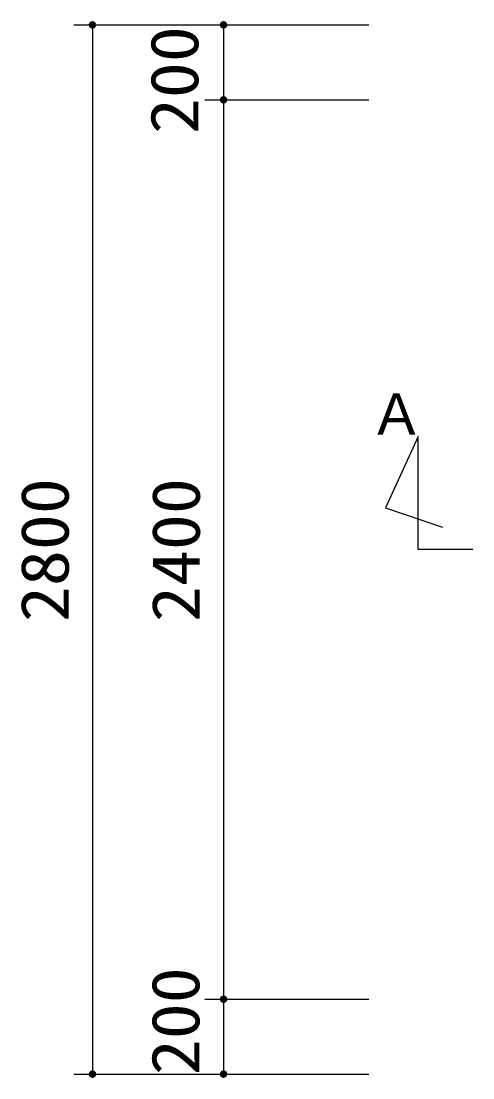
# Model space of a CAD drawing. Units: millimetres, scale not verified. Extents: x -14850 to 14850, y -10500 to 10500.
# Drawn here: x -11838 to -10632, y 5092 to 7912 of the extents above; entities that cross this region are included whole.
import ezdxf
from ezdxf.enums import TextEntityAlignment as Align

# ---------------------------------------------------------------- set-up
doc = ezdxf.new("R2010")
doc.units = ezdxf.units.MM
doc.header["$LTSCALE"] = 50
doc.layers.add('0-1_機器', color=3, linetype='Continuous', lineweight=25)
doc.layers.add('0-6_製作', color=5, linetype='Continuous', lineweight=25)
doc.styles.add('ＭＳ ゴシック', font='')
doc.styles.get('ＭＳ ゴシック').set_extended_font_data('MS Gothic')

msp = doc.modelspace()

# ---------------------------------------------------------------- linework, layer by layer
at = {"layer": '0-1_機器'}
msp.add_lwpolyline([(-10631.52, 6502.26), (-10777.89, 6502.26), (-10777.89, 6803.76), (-10864.4, 6613.43), (-10713, 6561.52)], dxfattribs=at)
at = {"layer": '0-6_製作', "color": 2}
for p, q in [((-11697.18, 7902.26), (-10909.51, 7902.26)), ((-11647.18, 7902.26), (-11647.18, 5102.26)), ((-11297.18, 7902.26), (-11297.18, 7702.26)), ((-11347.18, 7702.26), (-10909.51, 7702.26)), ((-11297.18, 7702.26), (-11297.18, 5302.26)), ((-11347.18, 5302.26), (-10909.51, 5302.26)), ((-11297.18, 5302.26), (-11297.18, 5102.26)), ((-11697.18, 5102.26), (-10909.51, 5102.26))]:
    msp.add_line(p, q, dxfattribs=at)
at = {"layer": '0-6_製作'}
for points in [[(-11650.86, 7911.56), (-11657.18, 7902.26), (-11657.16, 7902.89)], [(-11650.86, 7911.56), (-11647.18, 7902.26), (-11657.18, 7902.26)], [(-11647.18, 7902.26), (-11657.1, 7901.01), (-11657.18, 7902.26)], [(-11650.86, 7911.56), (-11657.16, 7902.89), (-11652, 7911.02)], [(-11652, 7911.02), (-11657.16, 7902.89), (-11657.01, 7904.13)], [(-11647.18, 7902.26), (-11656.87, 7899.77), (-11657.1, 7901.01)], [(-11652, 7911.02), (-11657.01, 7904.13), (-11653.06, 7910.35)], [(-11653.06, 7910.35), (-11657.01, 7904.13), (-11656.69, 7905.35)], [(-11647.18, 7902.26), (-11656.48, 7898.58), (-11656.87, 7899.77)], [(-11653.06, 7910.35), (-11656.69, 7905.35), (-11654.03, 7909.55)], [(-11654.03, 7909.55), (-11656.69, 7905.35), (-11656.23, 7906.52)], [(-11647.18, 7902.26), (-11655.95, 7897.44), (-11656.48, 7898.58)], [(-11654.03, 7909.55), (-11656.23, 7906.52), (-11654.89, 7908.63)], [(-11654.89, 7908.63), (-11656.23, 7906.52), (-11655.63, 7907.62)], [(-11647.18, 7902.26), (-11655.27, 7896.38), (-11655.95, 7897.44)], [(-11647.18, 7902.26), (-11654.47, 7895.41), (-11655.27, 7896.38)], [(-11647.18, 7902.26), (-11653.56, 7894.55), (-11654.47, 7895.41)], [(-11647.18, 7902.26), (-11652.54, 7893.82), (-11653.56, 7894.55)], [(-11647.18, 7892.26), (-11652.54, 7893.82), (-11647.18, 7902.26)], [(-11649.67, 7911.95), (-11647.18, 7902.26), (-11650.86, 7911.56)], [(-11648.44, 7912.18), (-11647.18, 7902.26), (-11649.67, 7911.95)], [(-11647.18, 7912.26), (-11647.18, 7902.26), (-11648.44, 7912.18)], [(-11646.56, 7912.24), (-11647.18, 7902.26), (-11647.18, 7912.26)], [(-11645.31, 7912.08), (-11647.18, 7902.26), (-11646.56, 7912.24)], [(-11644.09, 7911.77), (-11647.18, 7902.26), (-11645.31, 7912.08)], [(-11642.93, 7911.31), (-11647.18, 7902.26), (-11644.09, 7911.77)], [(-11641.83, 7910.7), (-11647.18, 7902.26), (-11642.93, 7911.31)], [(-11640.81, 7909.96), (-11647.18, 7902.26), (-11641.83, 7910.7)], [(-11640.81, 7909.96), (-11637.18, 7902.26), (-11647.18, 7902.26)], [(-11637.18, 7902.26), (-11647.18, 7892.26), (-11647.18, 7902.26)], [(-11637.18, 7902.26), (-11645.93, 7892.34), (-11647.18, 7892.26)], [(-11637.18, 7902.26), (-11644.7, 7892.57), (-11645.93, 7892.34)], [(-11637.18, 7902.26), (-11643.5, 7892.96), (-11644.7, 7892.57)], [(-11637.18, 7902.26), (-11642.37, 7893.5), (-11643.5, 7892.96)], [(-11637.2, 7901.63), (-11642.37, 7893.5), (-11637.18, 7902.26)], [(-11637.36, 7900.39), (-11642.37, 7893.5), (-11637.2, 7901.63)], [(-11637.36, 7900.39), (-11641.31, 7894.17), (-11642.37, 7893.5)], [(-11637.67, 7899.17), (-11641.31, 7894.17), (-11637.36, 7900.39)], [(-11637.67, 7899.17), (-11640.34, 7894.97), (-11641.31, 7894.17)], [(-11639.89, 7909.1), (-11637.18, 7902.26), (-11640.81, 7909.96)], [(-11638.14, 7898), (-11640.34, 7894.97), (-11637.67, 7899.17)], [(-11638.14, 7898), (-11639.48, 7895.88), (-11640.34, 7894.97)], [(-11639.09, 7908.14), (-11637.18, 7902.26), (-11639.89, 7909.1)], [(-11638.74, 7896.9), (-11639.48, 7895.88), (-11638.14, 7898)], [(-11638.42, 7907.08), (-11637.18, 7902.26), (-11639.09, 7908.14)], [(-11637.89, 7905.94), (-11637.18, 7902.26), (-11638.42, 7907.08)], [(-11637.5, 7904.75), (-11637.18, 7902.26), (-11637.89, 7905.94)], [(-11637.26, 7903.51), (-11637.18, 7902.26), (-11637.5, 7904.75)], [(-11299.67, 7911.95), (-11307.18, 7902.26), (-11300.86, 7911.56)], [(-11299.67, 7911.95), (-11297.18, 7902.26), (-11307.18, 7902.26)], [(-11300.86, 7911.56), (-11307.18, 7902.26), (-11307.16, 7902.89)], [(-11297.18, 7902.26), (-11307.1, 7901.01), (-11307.18, 7902.26)], [(-11300.86, 7911.56), (-11307.16, 7902.89), (-11302, 7911.02)], [(-11302, 7911.02), (-11307.16, 7902.89), (-11307.01, 7904.13)], [(-11297.18, 7902.26), (-11306.87, 7899.77), (-11307.1, 7901.01)], [(-11302, 7911.02), (-11307.01, 7904.13), (-11303.06, 7910.35)], [(-11303.06, 7910.35), (-11307.01, 7904.13), (-11306.69, 7905.35)], [(-11297.18, 7902.26), (-11306.48, 7898.58), (-11306.87, 7899.77)], [(-11303.06, 7910.35), (-11306.69, 7905.35), (-11304.03, 7909.55)], [(-11304.03, 7909.55), (-11306.69, 7905.35), (-11306.23, 7906.52)], [(-11297.18, 7902.26), (-11305.95, 7897.44), (-11306.48, 7898.58)], [(-11304.03, 7909.55), (-11306.23, 7906.52), (-11304.89, 7908.63)], [(-11304.89, 7908.63), (-11306.23, 7906.52), (-11305.63, 7907.62)], [(-11297.18, 7902.26), (-11305.27, 7896.38), (-11305.95, 7897.44)], [(-11297.18, 7902.26), (-11304.47, 7895.41), (-11305.27, 7896.38)], [(-11297.18, 7902.26), (-11303.56, 7894.55), (-11304.47, 7895.41)], [(-11297.18, 7902.26), (-11302.54, 7893.82), (-11303.56, 7894.55)], [(-11297.18, 7892.26), (-11302.54, 7893.82), (-11297.18, 7902.26)], [(-11298.44, 7912.18), (-11297.18, 7902.26), (-11299.67, 7911.95)], [(-11297.18, 7912.26), (-11297.18, 7902.26), (-11298.44, 7912.18)], [(-11296.56, 7912.24), (-11297.18, 7902.26), (-11297.18, 7912.26)], [(-11295.31, 7912.08), (-11297.18, 7902.26), (-11296.56, 7912.24)], [(-11294.09, 7911.77), (-11297.18, 7902.26), (-11295.31, 7912.08)], [(-11292.93, 7911.31), (-11297.18, 7902.26), (-11294.09, 7911.77)], [(-11291.83, 7910.7), (-11297.18, 7902.26), (-11292.93, 7911.31)], [(-11290.81, 7909.96), (-11297.18, 7902.26), (-11291.83, 7910.7)], [(-11290.81, 7909.96), (-11287.18, 7902.26), (-11297.18, 7902.26)], [(-11287.18, 7902.26), (-11297.18, 7892.26), (-11297.18, 7902.26)], [(-11287.18, 7902.26), (-11295.93, 7892.34), (-11297.18, 7892.26)], [(-11287.18, 7902.26), (-11294.7, 7892.57), (-11295.93, 7892.34)], [(-11287.18, 7902.26), (-11293.5, 7892.96), (-11294.7, 7892.57)], [(-11287.2, 7901.63), (-11293.5, 7892.96), (-11287.18, 7902.26)], [(-11287.2, 7901.63), (-11292.37, 7893.5), (-11293.5, 7892.96)], [(-11287.36, 7900.39), (-11292.37, 7893.5), (-11287.2, 7901.63)], [(-11287.36, 7900.39), (-11291.31, 7894.17), (-11292.37, 7893.5)], [(-11287.67, 7899.17), (-11291.31, 7894.17), (-11287.36, 7900.39)], [(-11287.67, 7899.17), (-11290.34, 7894.97), (-11291.31, 7894.17)], [(-11289.89, 7909.1), (-11287.18, 7902.26), (-11290.81, 7909.96)], [(-11288.14, 7898), (-11290.34, 7894.97), (-11287.67, 7899.17)], [(-11288.14, 7898), (-11289.48, 7895.88), (-11290.34, 7894.97)], [(-11289.09, 7908.14), (-11287.18, 7902.26), (-11289.89, 7909.1)], [(-11288.74, 7896.9), (-11289.48, 7895.88), (-11288.14, 7898)], [(-11288.42, 7907.08), (-11287.18, 7902.26), (-11289.09, 7908.14)], [(-11287.89, 7905.94), (-11287.18, 7902.26), (-11288.42, 7907.08)], [(-11287.5, 7904.75), (-11287.18, 7902.26), (-11287.89, 7905.94)], [(-11287.26, 7903.51), (-11287.18, 7902.26), (-11287.5, 7904.75)], [(-11647.18, 7892.26), (-11651.44, 7893.21), (-11652.54, 7893.82)], [(-11647.18, 7892.26), (-11650.27, 7892.75), (-11651.44, 7893.21)], [(-11647.18, 7892.26), (-11649.06, 7892.44), (-11650.27, 7892.75)], [(-11647.18, 7892.26), (-11647.81, 7892.28), (-11649.06, 7892.44)], [(-11297.18, 7892.26), (-11301.44, 7893.21), (-11302.54, 7893.82)], [(-11297.18, 7892.26), (-11300.27, 7892.75), (-11301.44, 7893.21)], [(-11297.18, 7892.26), (-11299.06, 7892.44), (-11300.27, 7892.75)], [(-11297.18, 7892.26), (-11297.81, 7892.28), (-11299.06, 7892.44)], [(-11299.67, 7711.95), (-11307.18, 7702.26), (-11300.86, 7711.56)], [(-11299.67, 7711.95), (-11297.18, 7702.26), (-11307.18, 7702.26)], [(-11300.86, 7711.56), (-11307.18, 7702.26), (-11307.16, 7702.89)], [(-11297.18, 7702.26), (-11307.1, 7701.01), (-11307.18, 7702.26)], [(-11300.86, 7711.56), (-11307.16, 7702.89), (-11302, 7711.02)], [(-11302, 7711.02), (-11307.16, 7702.89), (-11307.01, 7704.13)], [(-11297.18, 7702.26), (-11306.87, 7699.77), (-11307.1, 7701.01)], [(-11302, 7711.02), (-11307.01, 7704.13), (-11303.06, 7710.35)], [(-11303.06, 7710.35), (-11307.01, 7704.13), (-11306.69, 7705.35)], [(-11297.18, 7702.26), (-11306.48, 7698.58), (-11306.87, 7699.77)], [(-11303.06, 7710.35), (-11306.69, 7705.35), (-11304.03, 7709.55)], [(-11304.03, 7709.55), (-11306.69, 7705.35), (-11306.23, 7706.52)], [(-11297.18, 7702.26), (-11305.95, 7697.44), (-11306.48, 7698.58)], [(-11304.03, 7709.55), (-11306.23, 7706.52), (-11304.89, 7708.63)], [(-11304.89, 7708.63), (-11306.23, 7706.52), (-11305.63, 7707.62)], [(-11297.18, 7702.26), (-11305.27, 7696.38), (-11305.95, 7697.44)], [(-11297.18, 7702.26), (-11304.47, 7695.42), (-11305.27, 7696.38)], [(-11297.18, 7702.26), (-11303.56, 7694.56), (-11304.47, 7695.42)], [(-11297.18, 7702.26), (-11302.54, 7693.82), (-11303.56, 7694.56)], [(-11297.18, 7692.26), (-11302.54, 7693.82), (-11297.18, 7702.26)], [(-11298.44, 7712.18), (-11297.18, 7702.26), (-11299.67, 7711.95)], [(-11297.18, 7712.26), (-11297.18, 7702.26), (-11298.44, 7712.18)], [(-11296.56, 7712.24), (-11297.18, 7702.26), (-11297.18, 7712.26)], [(-11295.31, 7712.08), (-11297.18, 7702.26), (-11296.56, 7712.24)], [(-11294.09, 7711.77), (-11297.18, 7702.26), (-11295.31, 7712.08)], [(-11292.93, 7711.31), (-11297.18, 7702.26), (-11294.09, 7711.77)], [(-11291.83, 7710.7), (-11297.18, 7702.26), (-11292.93, 7711.31)], [(-11290.81, 7709.97), (-11297.18, 7702.26), (-11291.83, 7710.7)], [(-11290.81, 7709.97), (-11287.18, 7702.26), (-11297.18, 7702.26)], [(-11287.18, 7702.26), (-11297.18, 7692.26), (-11297.18, 7702.26)], [(-11287.18, 7702.26), (-11295.93, 7692.34), (-11297.18, 7692.26)], [(-11287.18, 7702.26), (-11294.7, 7692.57), (-11295.93, 7692.34)], [(-11287.18, 7702.26), (-11293.5, 7692.96), (-11294.7, 7692.57)], [(-11287.2, 7701.63), (-11293.5, 7692.96), (-11287.18, 7702.26)], [(-11287.2, 7701.63), (-11292.37, 7693.5), (-11293.5, 7692.96)], [(-11287.36, 7700.39), (-11292.37, 7693.5), (-11287.2, 7701.63)], [(-11287.36, 7700.39), (-11291.31, 7694.17), (-11292.37, 7693.5)], [(-11287.67, 7699.17), (-11291.31, 7694.17), (-11287.36, 7700.39)], [(-11287.67, 7699.17), (-11290.34, 7694.97), (-11291.31, 7694.17)], [(-11289.89, 7709.11), (-11287.18, 7702.26), (-11290.81, 7709.97)], [(-11288.14, 7698), (-11290.34, 7694.97), (-11287.67, 7699.17)], [(-11289.09, 7708.14), (-11287.18, 7702.26), (-11289.89, 7709.11)], [(-11288.42, 7707.08), (-11287.18, 7702.26), (-11289.09, 7708.14)], [(-11287.89, 7705.94), (-11287.18, 7702.26), (-11288.42, 7707.08)], [(-11287.5, 7704.75), (-11287.18, 7702.26), (-11287.89, 7705.94)], [(-11287.26, 7703.51), (-11287.18, 7702.26), (-11287.5, 7704.75)], [(-11297.18, 7692.26), (-11301.44, 7693.21), (-11302.54, 7693.82)], [(-11297.18, 7692.26), (-11300.27, 7692.75), (-11301.44, 7693.21)], [(-11297.18, 7692.26), (-11299.06, 7692.44), (-11300.27, 7692.75)], [(-11297.18, 7692.26), (-11297.81, 7692.28), (-11299.06, 7692.44)], [(-11288.14, 7698), (-11289.48, 7695.89), (-11290.34, 7694.97)], [(-11288.74, 7696.9), (-11289.48, 7695.89), (-11288.14, 7698)], [(-11303.06, 5310.35), (-11307.18, 5302.26), (-11304.03, 5309.55)], [(-11303.06, 5310.35), (-11297.18, 5302.26), (-11307.18, 5302.26)], [(-11304.03, 5309.55), (-11307.18, 5302.26), (-11307.16, 5302.89)], [(-11297.18, 5302.26), (-11307.1, 5301.01), (-11307.18, 5302.26)], [(-11304.03, 5309.55), (-11307.16, 5302.89), (-11304.89, 5308.63)], [(-11304.89, 5308.63), (-11307.16, 5302.89), (-11307.01, 5304.13)], [(-11297.18, 5302.26), (-11306.87, 5299.77), (-11307.1, 5301.01)], [(-11304.89, 5308.63), (-11307.01, 5304.13), (-11305.63, 5307.62)], [(-11305.63, 5307.62), (-11307.01, 5304.13), (-11306.69, 5305.35)], [(-11297.18, 5302.26), (-11306.48, 5298.58), (-11306.87, 5299.77)], [(-11305.63, 5307.62), (-11306.69, 5305.35), (-11306.23, 5306.52)], [(-11297.18, 5302.26), (-11305.95, 5297.44), (-11306.48, 5298.58)], [(-11297.18, 5302.26), (-11305.27, 5296.38), (-11305.95, 5297.44)], [(-11297.18, 5302.26), (-11304.47, 5295.41), (-11305.27, 5296.38)], [(-11297.18, 5302.26), (-11303.56, 5294.55), (-11304.47, 5295.41)], [(-11297.18, 5302.26), (-11302.54, 5293.82), (-11303.56, 5294.55)], [(-11302, 5311.02), (-11297.18, 5302.26), (-11303.06, 5310.35)], [(-11297.18, 5302.26), (-11301.44, 5293.21), (-11302.54, 5293.82)], [(-11300.86, 5311.56), (-11297.18, 5302.26), (-11302, 5311.02)], [(-11297.18, 5302.26), (-11300.27, 5292.75), (-11301.44, 5293.21)], [(-11299.67, 5311.95), (-11297.18, 5302.26), (-11300.86, 5311.56)], [(-11297.18, 5292.26), (-11300.27, 5292.75), (-11297.18, 5302.26)], [(-11298.44, 5312.18), (-11297.18, 5302.26), (-11299.67, 5311.95)], [(-11297.18, 5312.26), (-11297.18, 5302.26), (-11298.44, 5312.18)], [(-11296.56, 5312.24), (-11297.18, 5302.26), (-11297.18, 5312.26)], [(-11295.31, 5312.08), (-11297.18, 5302.26), (-11296.56, 5312.24)], [(-11294.09, 5311.77), (-11297.18, 5302.26), (-11295.31, 5312.08)], [(-11292.93, 5311.31), (-11297.18, 5302.26), (-11294.09, 5311.77)], [(-11292.93, 5311.31), (-11287.18, 5302.26), (-11297.18, 5302.26)], [(-11287.18, 5302.26), (-11297.18, 5292.26), (-11297.18, 5302.26)], [(-11287.18, 5302.26), (-11295.93, 5292.34), (-11297.18, 5292.26)], [(-11287.18, 5302.26), (-11294.7, 5292.57), (-11295.93, 5292.34)], [(-11287.18, 5302.26), (-11293.5, 5292.96), (-11294.7, 5292.57)], [(-11287.18, 5302.26), (-11292.37, 5293.5), (-11293.5, 5292.96)], [(-11291.83, 5310.7), (-11287.18, 5302.26), (-11292.93, 5311.31)], [(-11287.18, 5302.26), (-11291.31, 5294.17), (-11292.37, 5293.5)], [(-11290.81, 5309.96), (-11287.18, 5302.26), (-11291.83, 5310.7)], [(-11287.18, 5302.26), (-11290.34, 5294.97), (-11291.31, 5294.17)], [(-11289.89, 5309.1), (-11287.18, 5302.26), (-11290.81, 5309.96)], [(-11287.2, 5301.63), (-11290.34, 5294.97), (-11287.18, 5302.26)], [(-11287.2, 5301.63), (-11289.48, 5295.88), (-11290.34, 5294.97)], [(-11289.09, 5308.14), (-11287.18, 5302.26), (-11289.89, 5309.1)], [(-11287.36, 5300.39), (-11289.48, 5295.88), (-11287.2, 5301.63)], [(-11288.42, 5307.08), (-11287.18, 5302.26), (-11289.09, 5308.14)], [(-11287.89, 5305.94), (-11287.18, 5302.26), (-11288.42, 5307.08)], [(-11287.5, 5304.75), (-11287.18, 5302.26), (-11287.89, 5305.94)], [(-11287.26, 5303.51), (-11287.18, 5302.26), (-11287.5, 5304.75)], [(-11297.18, 5292.26), (-11299.06, 5292.44), (-11300.27, 5292.75)], [(-11297.18, 5292.26), (-11297.81, 5292.28), (-11299.06, 5292.44)], [(-11287.36, 5300.39), (-11288.74, 5296.9), (-11289.48, 5295.88)], [(-11287.67, 5299.17), (-11288.74, 5296.9), (-11287.36, 5300.39)], [(-11287.67, 5299.17), (-11288.14, 5298), (-11288.74, 5296.9)], [(-11653.06, 5110.35), (-11657.18, 5102.26), (-11654.03, 5109.55)], [(-11653.06, 5110.35), (-11647.18, 5102.26), (-11657.18, 5102.26)], [(-11654.03, 5109.55), (-11657.18, 5102.26), (-11657.16, 5102.89)], [(-11654.03, 5109.55), (-11657.16, 5102.89), (-11654.89, 5108.63)], [(-11654.89, 5108.63), (-11657.16, 5102.89), (-11657.01, 5104.13)], [(-11654.89, 5108.63), (-11657.01, 5104.13), (-11655.63, 5107.62)], [(-11655.63, 5107.62), (-11657.01, 5104.13), (-11656.69, 5105.35)], [(-11655.63, 5107.62), (-11656.69, 5105.35), (-11656.23, 5106.52)], [(-11652, 5111.02), (-11647.18, 5102.26), (-11653.06, 5110.35)], [(-11650.86, 5111.56), (-11647.18, 5102.26), (-11652, 5111.02)], [(-11649.67, 5111.95), (-11647.18, 5102.26), (-11650.86, 5111.56)], [(-11648.44, 5112.18), (-11647.18, 5102.26), (-11649.67, 5111.95)], [(-11647.18, 5112.26), (-11647.18, 5102.26), (-11648.44, 5112.18)], [(-11646.56, 5112.24), (-11647.18, 5102.26), (-11647.18, 5112.26)], [(-11645.31, 5112.08), (-11647.18, 5102.26), (-11646.56, 5112.24)], [(-11644.09, 5111.77), (-11647.18, 5102.26), (-11645.31, 5112.08)], [(-11642.93, 5111.31), (-11647.18, 5102.26), (-11644.09, 5111.77)], [(-11642.93, 5111.31), (-11637.18, 5102.26), (-11647.18, 5102.26)], [(-11641.83, 5110.7), (-11637.18, 5102.26), (-11642.93, 5111.31)], [(-11640.81, 5109.97), (-11637.18, 5102.26), (-11641.83, 5110.7)], [(-11639.89, 5109.11), (-11637.18, 5102.26), (-11640.81, 5109.97)], [(-11639.09, 5108.14), (-11637.18, 5102.26), (-11639.89, 5109.11)], [(-11638.42, 5107.08), (-11637.18, 5102.26), (-11639.09, 5108.14)], [(-11637.89, 5105.94), (-11637.18, 5102.26), (-11638.42, 5107.08)], [(-11637.5, 5104.75), (-11637.18, 5102.26), (-11637.89, 5105.94)], [(-11637.26, 5103.51), (-11637.18, 5102.26), (-11637.5, 5104.75)], [(-11303.06, 5110.35), (-11307.18, 5102.26), (-11304.03, 5109.55)], [(-11303.06, 5110.35), (-11297.18, 5102.26), (-11307.18, 5102.26)], [(-11304.03, 5109.55), (-11307.18, 5102.26), (-11307.16, 5102.89)], [(-11304.03, 5109.55), (-11307.16, 5102.89), (-11304.89, 5108.63)], [(-11304.89, 5108.63), (-11307.16, 5102.89), (-11307.01, 5104.13)], [(-11304.89, 5108.63), (-11307.01, 5104.13), (-11305.63, 5107.62)], [(-11305.63, 5107.62), (-11307.01, 5104.13), (-11306.69, 5105.35)], [(-11305.63, 5107.62), (-11306.69, 5105.35), (-11306.23, 5106.52)], [(-11302, 5111.02), (-11297.18, 5102.26), (-11303.06, 5110.35)], [(-11300.86, 5111.56), (-11297.18, 5102.26), (-11302, 5111.02)], [(-11299.67, 5111.95), (-11297.18, 5102.26), (-11300.86, 5111.56)], [(-11298.44, 5112.18), (-11297.18, 5102.26), (-11299.67, 5111.95)], [(-11297.18, 5112.26), (-11297.18, 5102.26), (-11298.44, 5112.18)], [(-11296.56, 5112.24), (-11297.18, 5102.26), (-11297.18, 5112.26)], [(-11295.31, 5112.08), (-11297.18, 5102.26), (-11296.56, 5112.24)], [(-11294.09, 5111.77), (-11297.18, 5102.26), (-11295.31, 5112.08)], [(-11292.93, 5111.31), (-11297.18, 5102.26), (-11294.09, 5111.77)], [(-11292.93, 5111.31), (-11287.18, 5102.26), (-11297.18, 5102.26)], [(-11291.83, 5110.7), (-11287.18, 5102.26), (-11292.93, 5111.31)], [(-11290.81, 5109.97), (-11287.18, 5102.26), (-11291.83, 5110.7)], [(-11289.89, 5109.11), (-11287.18, 5102.26), (-11290.81, 5109.97)], [(-11289.09, 5108.14), (-11287.18, 5102.26), (-11289.89, 5109.11)], [(-11288.42, 5107.08), (-11287.18, 5102.26), (-11289.09, 5108.14)], [(-11287.89, 5105.94), (-11287.18, 5102.26), (-11288.42, 5107.08)], [(-11287.5, 5104.75), (-11287.18, 5102.26), (-11287.89, 5105.94)], [(-11287.26, 5103.51), (-11287.18, 5102.26), (-11287.5, 5104.75)], [(-11647.18, 5102.26), (-11657.1, 5101.01), (-11657.18, 5102.26)], [(-11647.18, 5102.26), (-11656.87, 5099.77), (-11657.1, 5101.01)], [(-11647.18, 5102.26), (-11656.48, 5098.58), (-11656.87, 5099.77)], [(-11647.18, 5102.26), (-11655.95, 5097.44), (-11656.48, 5098.58)], [(-11647.18, 5102.26), (-11655.27, 5096.38), (-11655.95, 5097.44)], [(-11647.18, 5102.26), (-11654.47, 5095.42), (-11655.27, 5096.38)], [(-11647.18, 5102.26), (-11653.56, 5094.56), (-11654.47, 5095.42)], [(-11647.18, 5102.26), (-11652.54, 5093.82), (-11653.56, 5094.56)], [(-11647.18, 5102.26), (-11651.44, 5093.21), (-11652.54, 5093.82)], [(-11647.18, 5102.26), (-11650.27, 5092.75), (-11651.44, 5093.21)], [(-11647.18, 5092.26), (-11650.27, 5092.75), (-11647.18, 5102.26)], [(-11647.18, 5092.26), (-11649.06, 5092.44), (-11650.27, 5092.75)], [(-11647.18, 5092.26), (-11647.81, 5092.28), (-11649.06, 5092.44)], [(-11637.18, 5102.26), (-11647.18, 5092.26), (-11647.18, 5102.26)], [(-11637.18, 5102.26), (-11645.93, 5092.34), (-11647.18, 5092.26)], [(-11637.18, 5102.26), (-11644.7, 5092.57), (-11645.93, 5092.34)], [(-11637.18, 5102.26), (-11643.5, 5092.96), (-11644.7, 5092.57)], [(-11637.18, 5102.26), (-11642.37, 5093.5), (-11643.5, 5092.96)], [(-11637.18, 5102.26), (-11641.31, 5094.17), (-11642.37, 5093.5)], [(-11637.18, 5102.26), (-11640.34, 5094.97), (-11641.31, 5094.17)], [(-11637.2, 5101.63), (-11640.34, 5094.97), (-11637.18, 5102.26)], [(-11637.2, 5101.63), (-11639.48, 5095.89), (-11640.34, 5094.97)], [(-11637.36, 5100.39), (-11639.48, 5095.89), (-11637.2, 5101.63)], [(-11637.36, 5100.39), (-11638.74, 5096.9), (-11639.48, 5095.89)], [(-11637.67, 5099.17), (-11638.74, 5096.9), (-11637.36, 5100.39)], [(-11637.67, 5099.17), (-11638.14, 5098), (-11638.74, 5096.9)], [(-11297.18, 5102.26), (-11307.1, 5101.01), (-11307.18, 5102.26)], [(-11297.18, 5102.26), (-11306.87, 5099.77), (-11307.1, 5101.01)], [(-11297.18, 5102.26), (-11306.48, 5098.58), (-11306.87, 5099.77)], [(-11297.18, 5102.26), (-11305.95, 5097.44), (-11306.48, 5098.58)], [(-11297.18, 5102.26), (-11305.27, 5096.38), (-11305.95, 5097.44)], [(-11297.18, 5102.26), (-11304.47, 5095.42), (-11305.27, 5096.38)], [(-11297.18, 5102.26), (-11303.56, 5094.56), (-11304.47, 5095.42)], [(-11297.18, 5102.26), (-11302.54, 5093.82), (-11303.56, 5094.56)], [(-11297.18, 5102.26), (-11301.44, 5093.21), (-11302.54, 5093.82)], [(-11297.18, 5102.26), (-11300.27, 5092.75), (-11301.44, 5093.21)], [(-11297.18, 5092.26), (-11300.27, 5092.75), (-11297.18, 5102.26)], [(-11297.18, 5092.26), (-11299.06, 5092.44), (-11300.27, 5092.75)], [(-11297.18, 5092.26), (-11297.81, 5092.28), (-11299.06, 5092.44)], [(-11287.18, 5102.26), (-11297.18, 5092.26), (-11297.18, 5102.26)], [(-11287.18, 5102.26), (-11295.93, 5092.34), (-11297.18, 5092.26)], [(-11287.18, 5102.26), (-11294.7, 5092.57), (-11295.93, 5092.34)], [(-11287.18, 5102.26), (-11293.5, 5092.96), (-11294.7, 5092.57)], [(-11287.18, 5102.26), (-11292.37, 5093.5), (-11293.5, 5092.96)], [(-11287.18, 5102.26), (-11291.31, 5094.17), (-11292.37, 5093.5)], [(-11287.18, 5102.26), (-11290.34, 5094.97), (-11291.31, 5094.17)], [(-11287.2, 5101.63), (-11290.34, 5094.97), (-11287.18, 5102.26)], [(-11287.2, 5101.63), (-11289.48, 5095.89), (-11290.34, 5094.97)], [(-11287.36, 5100.39), (-11289.48, 5095.89), (-11287.2, 5101.63)], [(-11287.36, 5100.39), (-11288.74, 5096.9), (-11289.48, 5095.89)], [(-11287.67, 5099.17), (-11288.74, 5096.9), (-11287.36, 5100.39)], [(-11287.67, 5099.17), (-11288.14, 5098), (-11288.74, 5096.9)]]:
    msp.add_solid(points, dxfattribs=at)

# ---------------------------------------------------------------- texts
at = {"layer": '0-1_機器', "color": 4, "style": 'ＭＳ ゴシック'}
msp.add_text('Ａ', height=110, dxfattribs=at).set_placement((-10910.05, 6775.41), align=Align.BOTTOM_LEFT)
at = {"layer": '0-6_製作', "color": 4, "style": 'ＭＳ ゴシック', "width": 1.1}
for s, p in [('200', (-11326.09, 7610.67)), ('2800', (-11672.18, 6308.51)), ('2400', (-11322.18, 6308.51)), ('200', (-11323.3, 5099.3))]:
    msp.add_text(s, height=128.4, rotation=90, dxfattribs=at).set_placement(p, align=Align.BOTTOM_LEFT)

doc.saveas('drawing.dxf')
